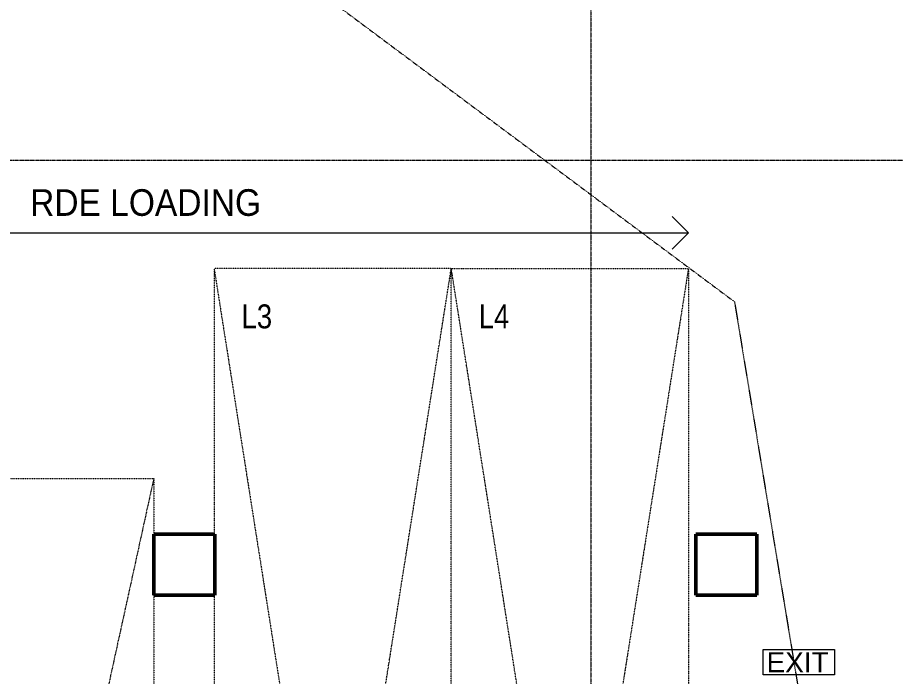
# Model space of a CAD drawing. Header units: millimetres. Extents: x -309924 to 219496, y -330797 to 211873.
# Drawn here: x 18391 to 31346, y 135381 to 145110 of the extents above; entities that cross this region are included whole.
import ezdxf

# ---------------------------------------------------------------- set-up
doc = ezdxf.new("R2010")
doc.units = ezdxf.units.MM
for name, pattern in [('Dash2', [3, 1.5, -1.5]), ('Grid Line', [21, 12, -3, 3, -3]), ('Hidden', [2.25, 1, -1.25])]:
    doc.linetypes.add(name, pattern=pattern)
for name, color, linetype, lineweight in [('0-1', 7, 'Continuous', 5), ('A-ANNO-NOTE', 7, 'Continuous', 5), ('A-DETL', 102, 'Continuous', 5), ('A-DETL-GENF-HDLN', 7, 'Hidden', 5), ('A-DETL-HDLN-1', 7, 'Dash2', 5), ('G-ANNO-TEXT', 7, 'Continuous', 5), ('OAP280_C', 210, 'Continuous', 50), ('S-COLS-2', 7, 'Continuous', 35), ('S-GRID-1', 7, 'Grid Line', 5)]:
    doc.layers.add(name, color=color, linetype=linetype, lineweight=lineweight)
doc.styles.add('Arial Narrow', font='ARIALN.TTF', dxfattribs={"height": 353.981763})
doc.styles.add('Arial_2', font='arial.ttf', dxfattribs={"height": 1.475299})
doc.styles.add('Arial_5', font='arial.ttf', dxfattribs={"width": 0.9, "height": 393.413174})

# ---------------------------------------------------------------- blocks, each defined once
blk = doc.blocks.new('ARC_ANN_EXIT - ARC_ANN_EXIT-878429-B2_F PLAN _2 OF 2_')
at = {"layer": 'A-ANNO-NOTE'}
for p, q in [((-2.124, 0), (-2.124, 1.862)), ((-2.124, 1.862), (3.134, 1.862)), ((3.134, 1.862), (3.134, 0)), ((3.134, 0), (-2.124, 0))]:
    blk.add_line(p, q, dxfattribs=at)
at = {"layer": 'A-ANNO-NOTE', "insert": (0.406, 1.662), "char_height": 1.4753, "width": 5.454, "attachment_point": 2, "line_spacing_factor": 0.938532, "style": 'Arial_2'}
blk.add_mtext('EXIT', dxfattribs=at)
blk = doc.blocks.new('ARC_LOADING TRUCK - Small 7m-V8-B2_F PLAN _2 OF 2_')
at = {"layer": 'A-DETL-GENF-HDLN'}
for p, q in [((-8000, 1750), (0, 0)), ((-8000, 1750), (-7175, 1750)), ((-8000, -1750), (-8000, 1750)), ((-6275, 1750), (0, 1750)), ((0, -1750), (0, 1750)), ((0, 0), (-8000, -1750)), ((0, -1750), (-8000, -1750))]:
    blk.add_line(p, q, dxfattribs=at)
blk = doc.blocks.new('ARC_LOADING TRUCK - Medium 11m-25790647-B2_F PLAN _2 OF 2_')
at = {"layer": 'A-DETL-GENF-HDLN'}
for p, q in [((0, 0), (-11100, 1750)), ((0, 1750), (-11100, 1750)), ((-11100, 1750), (-11100, -1750)), ((0, 1750), (0, -1750)), ((-11100, -1750), (0, 0)), ((-11100, -1750), (-7175, -1750)), ((-6275, -1750), (0, -1750))]:
    blk.add_line(p, q, dxfattribs=at)
blk = doc.blocks.new('ARC_LOADING TRUCK - Medium 11m-V10-B2_F PLAN _2 OF 2_')
at = {"layer": 'A-DETL-GENF-HDLN'}
for p, q in [((-11100, 1750), (0, 0)), ((-11100, 1750), (0, 1750)), ((-11100, -1750), (-11100, 1750)), ((0, -1750), (0, 1750)), ((0, 0), (-11100, -1750)), ((0, -1750), (-11100, -1750))]:
    blk.add_line(p, q, dxfattribs=at)

msp = doc.modelspace()

# ---------------------------------------------------------------- linework, layer by layer
at = {"layer": 'A-DETL'}
for p, q in [((28291.1, 141931.2), (28050.7, 142171.6)), ((13401.1, 141931.2), (28291.1, 141931.2)), ((28291.1, 141931.2), (28050.7, 141690.8))]:
    msp.add_line(p, q, dxfattribs=at)
at = {"layer": 'A-DETL-HDLN-1'}
for p, q in [((14302.7, 151856.1), (28970.9, 140913.8)), ((28970.9, 140913.8), (29919.6, 135156))]:
    msp.add_line(p, q, dxfattribs=at)
at = {"layer": 'OAP280_C'}
for p, q in [((21301.3, 137480.9), (20401.3, 137480.9)), ((20401.3, 137480.9), (20401.3, 136580.9)), ((21301.3, 136580.9), (21301.3, 137480.9)), ((29301.3, 137480.9), (28401.3, 137480.9)), ((28401.3, 137480.9), (28401.3, 136580.9)), ((29301.3, 136580.9), (29301.3, 137480.9)), ((20401.3, 136580.9), (21301.3, 136580.9)), ((28401.3, 136580.9), (29301.3, 136580.9))]:
    msp.add_line(p, q, dxfattribs=at)
at = {"layer": 'S-COLS-2'}
for p, q in [((21301.1, 137481.1), (20401.1, 137481.1)), ((20401.1, 137481.1), (20401.1, 136581.1)), ((21301.1, 136581.1), (21301.1, 137481.1)), ((29301.1, 137481), (28401.1, 137481)), ((28401.1, 137481), (28401.1, 136581)), ((29301.1, 136581), (29301.1, 137481)), ((20401.1, 136581.1), (21301.1, 136581.1)), ((28401.1, 136581), (29301.1, 136581))]:
    msp.add_line(p, q, dxfattribs=at)
at = {"layer": 'S-GRID-1'}
for p, q in [((26851.5, 210672.6), (26851, 123917.3)), ((-10508.2, 143006.2), (128177.3, 143005.5))]:
    msp.add_line(p, q, dxfattribs=at)

# ---------------------------------------------------------------- block references
at = {"layer": '0-1', "rotation": 269.9996999999998}
for name, p in [('ARC_LOADING TRUCK - Medium 11m-25790647-B2_F PLAN _2 OF 2_', (23041.1, 130306.1)), ('ARC_LOADING TRUCK - Medium 11m-V10-B2_F PLAN _2 OF 2_', (26541.1, 130306)), ('ARC_LOADING TRUCK - Small 7m-V8-B2_F PLAN _2 OF 2_', (18651.1, 130306.1))]:
    msp.add_blockref(name, p, dxfattribs=at)
at = {"layer": 'A-ANNO-NOTE', "xscale": 200, "yscale": 200, "zscale": 200}
msp.add_blockref('ARC_ANN_EXIT - ARC_ANN_EXIT-878429-B2_F PLAN _2 OF 2_', (29820.8, 135406.5), dxfattribs=at)

# ---------------------------------------------------------------- texts
at = {"layer": 'G-ANNO-TEXT', "attachment_point": 1}
for s, insert, char_height, width, line_spacing_factor, style in [('RDE LOADING', (18576.6, 142575.7), 393.413, 4032, 0.938532, 'Arial_5'), ('L3', (21696.7, 140874.4), 353.98, 535.659, 0.968573, 'Arial Narrow'), ('L4', (25196.7, 140874.4), 353.98, 535.659, 0.968573, 'Arial Narrow')]:
    msp.add_mtext(s, dxfattribs=dict(at, insert=insert, char_height=char_height, width=width, line_spacing_factor=line_spacing_factor, style=style))

doc.saveas('drawing.dxf')
